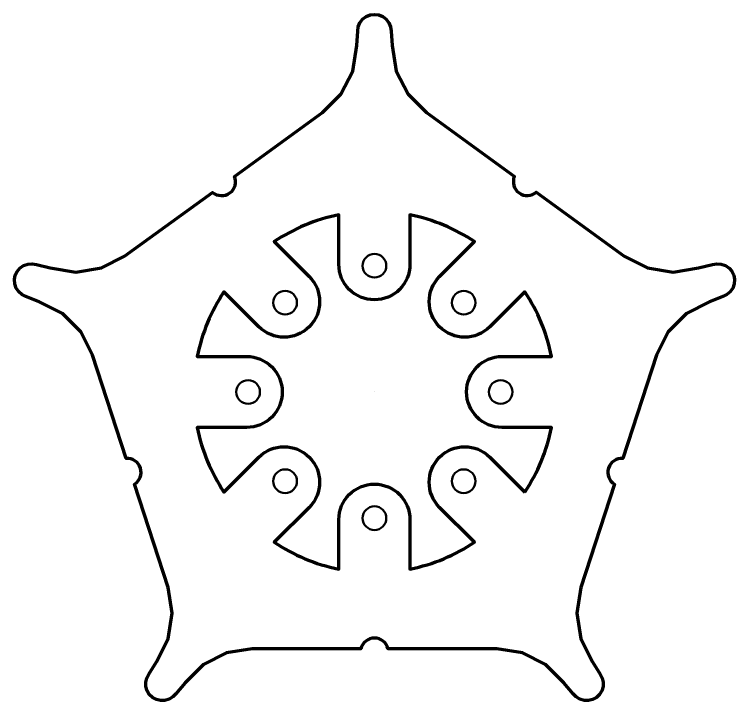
# Model space of a CAD drawing. Header units: inches. Extents: x 589 to 2016, y -1839 to -951.
# Drawn here: x 945.32 to 975.71, y -1524.94 to -1495.97 of the extents above; entities that cross this region are included whole.
import ezdxf

# ---------------------------------------------------------------- set-up
doc = ezdxf.new("R2010")
doc.units = ezdxf.units.IN
doc.header["$MEASUREMENT"] = 0
doc.layers.add('Layer 1', color=7, linetype='Continuous')

# ---------------------------------------------------------------- blocks, each defined once
blk = doc.blocks.new('block 146')
at = {"layer": 'Layer 1', "color": 18, "lineweight": 80, "true_color": 0x010101}
blk.add_lwpolyline([(960.514, -1511.91), (960.514, -1511.91)], dxfattribs=at)
for points, knots in [([(975.674, -1506.983), (975.674, -1506.983), (975.595, -1506.817), (975.595, -1506.817), (975.595, -1506.817), (975.475, -1506.677), (975.475, -1506.677), (975.475, -1506.677), (975.322, -1506.573), (975.322, -1506.573), (975.322, -1506.573), (975.149, -1506.511), (975.149, -1506.511), (975.149, -1506.511), (974.965, -1506.496), (974.965, -1506.496), (974.965, -1506.496), (974.784, -1506.53), (974.784, -1506.53), (974.784, -1506.53), (974.194, -1506.676), (974.194, -1506.676), (974.194, -1506.676), (973.113, -1506.848), (973.113, -1506.848), (973.113, -1506.848), (972.031, -1506.676), (972.031, -1506.676), (972.031, -1506.676), (971.056, -1506.179), (971.056, -1506.179), (971.056, -1506.179), (967.345, -1503.482), (967.345, -1503.482), (967.141, -1503.651), (966.842, -1503.67), (966.617, -1503.507), (966.392, -1503.345), (966.318, -1503.055), (966.418, -1502.809), (966.418, -1502.809), (962.706, -1500.112), (962.706, -1500.112), (962.706, -1500.112), (961.931, -1499.338), (961.931, -1499.338), (961.931, -1499.338), (961.436, -1498.362), (961.436, -1498.362), (961.436, -1498.362), (961.264, -1497.281), (961.264, -1497.281), (961.264, -1497.281), (961.221, -1496.676), (961.221, -1496.676), (961.221, -1496.676), (961.197, -1496.493), (961.197, -1496.493), (961.197, -1496.493), (961.128, -1496.322), (961.128, -1496.322), (961.128, -1496.322), (961.016, -1496.176), (961.016, -1496.176), (961.016, -1496.176), (960.868, -1496.064), (960.868, -1496.064), (960.868, -1496.064), (960.7, -1495.994), (960.7, -1495.994), (960.7, -1495.994), (960.516, -1495.971), (960.516, -1495.971), (960.516, -1495.971), (960.332, -1495.994), (960.332, -1495.994), (960.332, -1495.994), (960.162, -1496.064), (960.162, -1496.064), (960.162, -1496.064), (960.015, -1496.176), (960.015, -1496.176), (960.015, -1496.176), (959.903, -1496.322), (959.903, -1496.322), (959.903, -1496.322), (959.834, -1496.493), (959.834, -1496.493), (959.834, -1496.493), (959.81, -1496.676), (959.81, -1496.676), (959.81, -1496.676), (959.767, -1497.281), (959.767, -1497.281), (959.767, -1497.281), (959.596, -1498.362), (959.596, -1498.362), (959.596, -1498.362), (959.099, -1499.338), (959.099, -1499.338), (959.099, -1499.338), (958.325, -1500.112), (958.325, -1500.112), (958.325, -1500.112), (954.614, -1502.809), (954.614, -1502.809), (954.711, -1503.055), (954.637, -1503.346), (954.414, -1503.508), (954.19, -1503.671), (953.892, -1503.652), (953.687, -1503.483), (953.687, -1503.483), (949.975, -1506.18), (949.975, -1506.18), (949.975, -1506.18), (948.999, -1506.676), (948.999, -1506.676), (948.999, -1506.676), (947.918, -1506.848), (947.918, -1506.848), (947.918, -1506.848), (946.837, -1506.676), (946.837, -1506.676), (946.837, -1506.676), (946.249, -1506.53), (946.249, -1506.53), (946.249, -1506.53), (946.066, -1506.497), (946.066, -1506.497), (946.066, -1506.497), (945.883, -1506.511), (945.883, -1506.511), (945.883, -1506.511), (945.709, -1506.574), (945.709, -1506.574), (945.709, -1506.574), (945.556, -1506.678), (945.556, -1506.678), (945.556, -1506.678), (945.436, -1506.818), (945.436, -1506.818), (945.436, -1506.818), (945.357, -1506.984), (945.357, -1506.984), (945.357, -1506.984), (945.323, -1507.168), (945.323, -1507.168), (945.323, -1507.168), (945.337, -1507.351), (945.337, -1507.351), (945.337, -1507.351), (945.399, -1507.525), (945.399, -1507.525), (945.399, -1507.525), (945.503, -1507.678), (945.503, -1507.678), (945.503, -1507.678), (945.643, -1507.798), (945.643, -1507.798), (945.643, -1507.798), (945.811, -1507.878), (945.811, -1507.878), (945.811, -1507.878), (946.373, -1508.106), (946.373, -1508.106), (946.373, -1508.106), (947.349, -1508.603), (947.349, -1508.603), (947.349, -1508.603), (948.123, -1509.376), (948.123, -1509.376), (948.123, -1509.376), (948.62, -1510.353), (948.62, -1510.353), (948.62, -1510.353), (950.037, -1514.715), (950.037, -1514.715), (950.302, -1514.698), (950.555, -1514.859), (950.64, -1515.122), (950.725, -1515.385), (950.617, -1515.664), (950.392, -1515.805), (950.392, -1515.805), (951.81, -1520.168), (951.81, -1520.168), (951.81, -1520.168), (951.98, -1521.249), (951.98, -1521.249), (951.98, -1521.249), (951.81, -1522.33), (951.81, -1522.33), (951.81, -1522.33), (951.314, -1523.308), (951.314, -1523.308), (951.314, -1523.308), (950.992, -1523.822), (950.992, -1523.822), (950.992, -1523.822), (950.904, -1523.985), (950.904, -1523.985), (950.904, -1523.985), (950.862, -1524.163), (950.862, -1524.163), (950.862, -1524.163), (950.868, -1524.348), (950.868, -1524.348), (950.868, -1524.348), (950.919, -1524.525), (950.919, -1524.525), (950.919, -1524.525), (951.015, -1524.682), (951.015, -1524.682), (951.015, -1524.682), (951.148, -1524.808), (951.148, -1524.808), (951.148, -1524.808), (951.312, -1524.896), (951.312, -1524.896), (951.312, -1524.896), (951.491, -1524.939), (951.491, -1524.939), (951.491, -1524.939), (951.676, -1524.934), (951.676, -1524.934), (951.676, -1524.934), (951.853, -1524.882), (951.853, -1524.882), (951.853, -1524.882), (952.008, -1524.787), (952.008, -1524.787), (952.008, -1524.787), (952.135, -1524.653), (952.135, -1524.653), (952.135, -1524.653), (952.525, -1524.189), (952.525, -1524.189), (952.525, -1524.189), (953.299, -1523.414), (953.299, -1523.414), (953.299, -1523.414), (954.274, -1522.918), (954.274, -1522.918), (954.274, -1522.918), (955.356, -1522.747), (955.356, -1522.747), (955.356, -1522.747), (959.943, -1522.747), (959.943, -1522.747), (960.008, -1522.49), (960.239, -1522.299), (960.516, -1522.299), (960.793, -1522.299), (961.024, -1522.49), (961.089, -1522.747), (961.089, -1522.747), (965.676, -1522.747), (965.676, -1522.747), (965.676, -1522.747), (966.758, -1522.918), (966.758, -1522.918), (966.758, -1522.918), (967.733, -1523.414), (967.733, -1523.414), (967.733, -1523.414), (968.508, -1524.189), (968.508, -1524.189), (968.508, -1524.189), (968.897, -1524.653), (968.897, -1524.653), (968.897, -1524.653), (969.024, -1524.787), (969.024, -1524.787), (969.024, -1524.787), (969.181, -1524.882), (969.181, -1524.882), (969.181, -1524.882), (969.357, -1524.934), (969.357, -1524.934), (969.357, -1524.934), (969.542, -1524.939), (969.542, -1524.939), (969.542, -1524.939), (969.721, -1524.896), (969.721, -1524.896), (969.721, -1524.896), (969.883, -1524.808), (969.883, -1524.808), (969.883, -1524.808), (970.017, -1524.682), (970.017, -1524.682), (970.017, -1524.682), (970.114, -1524.525), (970.114, -1524.525), (970.114, -1524.525), (970.166, -1524.348), (970.166, -1524.348), (970.166, -1524.348), (970.171, -1524.163), (970.171, -1524.163), (970.171, -1524.163), (970.128, -1523.985), (970.128, -1523.985), (970.128, -1523.985), (970.04, -1523.822), (970.04, -1523.822), (970.04, -1523.822), (969.719, -1523.308), (969.719, -1523.308), (969.719, -1523.308), (969.222, -1522.33), (969.222, -1522.33), (969.222, -1522.33), (969.052, -1521.249), (969.052, -1521.249), (969.052, -1521.249), (969.222, -1520.168), (969.222, -1520.168), (969.222, -1520.168), (970.641, -1515.805), (970.641, -1515.805), (970.417, -1515.665), (970.306, -1515.386), (970.392, -1515.122), (970.478, -1514.858), (970.73, -1514.697), (970.995, -1514.715), (970.995, -1514.715), (972.412, -1510.354), (972.412, -1510.354), (972.412, -1510.354), (972.909, -1509.377), (972.909, -1509.377), (972.909, -1509.377), (973.684, -1508.604), (973.684, -1508.604), (973.684, -1508.604), (974.659, -1508.106), (974.659, -1508.106), (974.659, -1508.106), (975.221, -1507.878), (975.221, -1507.878), (975.221, -1507.878), (975.39, -1507.798), (975.39, -1507.798), (975.39, -1507.798), (975.529, -1507.678), (975.529, -1507.678), (975.529, -1507.678), (975.635, -1507.525), (975.635, -1507.525), (975.635, -1507.525), (975.696, -1507.352), (975.696, -1507.352), (975.696, -1507.352), (975.711, -1507.168), (975.711, -1507.168), (975.711, -1507.168), (975.674, -1506.983), (975.674, -1506.983)], [0, 0, 0, 0, 1, 1, 1, 2, 2, 2, 3, 3, 3, 4, 4, 4, 5, 5, 5, 6, 6, 6, 7, 7, 7, 8, 8, 8, 9, 9, 9, 10, 10, 10, 11, 11, 11, 12, 12, 12, 13, 13, 13, 14, 14, 14, 15, 15, 15, 16, 16, 16, 17, 17, 17, 18, 18, 18, 19, 19, 19, 20, 20, 20, 21, 21, 21, 22, 22, 22, 23, 23, 23, 24, 24, 24, 25, 25, 25, 26, 26, 26, 27, 27, 27, 28, 28, 28, 29, 29, 29, 30, 30, 30, 31, 31, 31, 32, 32, 32, 33, 33, 33, 34, 34, 34, 35, 35, 35, 36, 36, 36, 37, 37, 37, 38, 38, 38, 39, 39, 39, 40, 40, 40, 41, 41, 41, 42, 42, 42, 43, 43, 43, 44, 44, 44, 45, 45, 45, 46, 46, 46, 47, 47, 47, 48, 48, 48, 49, 49, 49, 50, 50, 50, 51, 51, 51, 52, 52, 52, 53, 53, 53, 54, 54, 54, 55, 55, 55, 56, 56, 56, 57, 57, 57, 58, 58, 58, 59, 59, 59, 60, 60, 60, 61, 61, 61, 62, 62, 62, 63, 63, 63, 64, 64, 64, 65, 65, 65, 66, 66, 66, 67, 67, 67, 68, 68, 68, 69, 69, 69, 70, 70, 70, 71, 71, 71, 72, 72, 72, 73, 73, 73, 74, 74, 74, 75, 75, 75, 76, 76, 76, 77, 77, 77, 78, 78, 78, 79, 79, 79, 80, 80, 80, 81, 81, 81, 82, 82, 82, 83, 83, 83, 84, 84, 84, 85, 85, 85, 86, 86, 86, 87, 87, 87, 88, 88, 88, 89, 89, 89, 90, 90, 90, 91, 91, 91, 92, 92, 92, 93, 93, 93, 94, 94, 94, 95, 95, 95, 96, 96, 96, 97, 97, 97, 98, 98, 98, 99, 99, 99, 100, 100, 100, 101, 101, 101, 102, 102, 102, 103, 103, 103, 104, 104, 104, 105, 105, 105, 106, 106, 106, 107, 107, 107, 108, 108, 108, 109, 109, 109, 110, 110, 110, 111, 111, 111, 112, 112, 112, 113, 113, 113, 114, 114, 114, 115, 115, 115, 116, 116, 116, 117, 117, 117, 118, 118, 118, 119, 119, 119, 120, 120, 120, 120]), ([(966.86, -1516.134), (966.86, -1516.134), (965.385, -1514.66), (965.385, -1514.66), (964.799, -1514.075), (963.85, -1514.075), (963.263, -1514.66), (962.678, -1515.246), (962.678, -1516.196), (963.263, -1516.782), (963.263, -1516.782), (964.737, -1518.256), (964.737, -1518.256), (963.925, -1518.797), (963.004, -1519.188), (962.013, -1519.385), (962.013, -1519.385), (962.013, -1517.3), (962.013, -1517.3), (962.013, -1516.472), (961.341, -1515.8), (960.513, -1515.8), (959.683, -1515.8), (959.013, -1516.472), (959.013, -1517.3), (959.013, -1517.3), (959.013, -1519.385), (959.013, -1519.385), (958.02, -1519.187), (957.1, -1518.797), (956.288, -1518.256), (956.288, -1518.256), (957.762, -1516.782), (957.762, -1516.782), (958.348, -1516.195), (958.348, -1515.246), (957.762, -1514.66), (957.176, -1514.074), (956.226, -1514.075), (955.639, -1514.66), (955.639, -1514.66), (954.166, -1516.134), (954.166, -1516.134), (953.624, -1515.321), (953.234, -1514.401), (953.037, -1513.409), (953.037, -1513.409), (955.122, -1513.409), (955.122, -1513.409), (955.951, -1513.409), (956.622, -1512.739), (956.622, -1511.91), (956.622, -1511.08), (955.951, -1510.409), (955.122, -1510.409), (955.122, -1510.409), (953.037, -1510.409), (953.037, -1510.409), (953.236, -1509.418), (953.624, -1508.496), (954.166, -1507.684), (954.166, -1507.684), (955.64, -1509.158), (955.64, -1509.158), (956.226, -1509.744), (957.176, -1509.744), (957.762, -1509.159), (958.347, -1508.573), (958.347, -1507.623), (957.762, -1507.037), (957.762, -1507.037), (956.288, -1505.563), (956.288, -1505.563), (957.1, -1505.022), (958.02, -1504.63), (959.013, -1504.434), (959.013, -1504.434), (959.013, -1506.519), (959.013, -1506.519), (959.013, -1507.348), (959.683, -1508.019), (960.513, -1508.019), (961.341, -1508.019), (962.013, -1507.348), (962.013, -1506.519), (962.013, -1506.519), (962.013, -1504.434), (962.013, -1504.434), (963.004, -1504.632), (963.925, -1505.022), (964.737, -1505.563), (964.737, -1505.563), (963.263, -1507.037), (963.263, -1507.037), (962.678, -1507.622), (962.678, -1508.573), (963.264, -1509.158), (963.848, -1509.744), (964.799, -1509.744), (965.385, -1509.158), (965.385, -1509.158), (966.858, -1507.685), (966.858, -1507.685), (967.4, -1508.496), (967.791, -1509.418), (967.988, -1510.409), (967.988, -1510.409), (965.903, -1510.409), (965.903, -1510.409), (965.075, -1510.409), (964.403, -1511.08), (964.403, -1511.91), (964.403, -1512.739), (965.075, -1513.409), (965.903, -1513.409), (965.903, -1513.409), (967.988, -1513.409), (967.988, -1513.409), (967.791, -1514.401), (967.4, -1515.322), (966.86, -1516.134)], [0, 0, 0, 0, 1, 1, 1, 2, 2, 2, 3, 3, 3, 4, 4, 4, 5, 5, 5, 6, 6, 6, 7, 7, 7, 8, 8, 8, 9, 9, 9, 10, 10, 10, 11, 11, 11, 12, 12, 12, 13, 13, 13, 14, 14, 14, 15, 15, 15, 16, 16, 16, 17, 17, 17, 18, 18, 18, 19, 19, 19, 20, 20, 20, 21, 21, 21, 22, 22, 22, 23, 23, 23, 24, 24, 24, 25, 25, 25, 26, 26, 26, 27, 27, 27, 28, 28, 28, 29, 29, 29, 30, 30, 30, 31, 31, 31, 32, 32, 32, 33, 33, 33, 34, 34, 34, 35, 35, 35, 36, 36, 36, 37, 37, 37, 38, 38, 38, 39, 39, 39, 40, 40, 40, 40])]:
    blk.add_open_spline(points, degree=3, knots=knots, dxfattribs=at)
at = {"layer": 'Layer 1', "color": 240, "lineweight": 50, "true_color": 0xec2227}
for points in [[(960.514, -1506.081), (960.79, -1506.081), (961.014, -1506.305), (961.014, -1506.581), (961.014, -1506.857), (960.79, -1507.081), (960.514, -1507.081), (960.238, -1507.081), (960.014, -1506.857), (960.014, -1506.581), (960.014, -1506.305), (960.238, -1506.081), (960.514, -1506.081)], [(956.746, -1507.642), (957.022, -1507.642), (957.246, -1507.866), (957.246, -1508.142), (957.246, -1508.418), (957.022, -1508.642), (956.746, -1508.642), (956.47, -1508.642), (956.247, -1508.418), (956.247, -1508.142), (956.247, -1507.866), (956.47, -1507.642), (956.746, -1507.642)], [(964.282, -1507.642), (964.557, -1507.642), (964.781, -1507.866), (964.781, -1508.142), (964.781, -1508.418), (964.557, -1508.642), (964.282, -1508.642), (964.006, -1508.642), (963.782, -1508.418), (963.782, -1508.142), (963.782, -1507.866), (964.006, -1507.642), (964.282, -1507.642)], [(955.184, -1511.41), (955.461, -1511.41), (955.684, -1511.634), (955.684, -1511.91), (955.684, -1512.186), (955.461, -1512.41), (955.184, -1512.41), (954.908, -1512.41), (954.685, -1512.186), (954.685, -1511.91), (954.685, -1511.634), (954.908, -1511.41), (955.184, -1511.41)], [(965.841, -1511.41), (966.118, -1511.41), (966.341, -1511.634), (966.341, -1511.91), (966.341, -1512.186), (966.118, -1512.41), (965.841, -1512.41), (965.566, -1512.41), (965.342, -1512.186), (965.342, -1511.91), (965.342, -1511.634), (965.566, -1511.41), (965.841, -1511.41)], [(956.746, -1515.177), (957.022, -1515.177), (957.246, -1515.401), (957.246, -1515.677), (957.246, -1515.953), (957.022, -1516.177), (956.746, -1516.177), (956.47, -1516.177), (956.247, -1515.953), (956.247, -1515.677), (956.247, -1515.401), (956.47, -1515.177), (956.746, -1515.177)], [(964.281, -1515.178), (964.557, -1515.178), (964.781, -1515.402), (964.781, -1515.678), (964.781, -1515.954), (964.557, -1516.178), (964.281, -1516.178), (964.005, -1516.178), (963.781, -1515.954), (963.781, -1515.678), (963.781, -1515.402), (964.005, -1515.178), (964.281, -1515.178)], [(960.514, -1516.738), (960.79, -1516.738), (961.014, -1516.962), (961.014, -1517.238), (961.014, -1517.514), (960.79, -1517.738), (960.514, -1517.738), (960.238, -1517.738), (960.014, -1517.514), (960.014, -1517.238), (960.014, -1516.962), (960.238, -1516.738), (960.514, -1516.738)]]:
    blk.add_open_spline(points, degree=3, knots=[0, 0, 0, 0, 1, 1, 1, 2, 2, 2, 3, 3, 3, 4, 4, 4, 4], dxfattribs=at)

msp = doc.modelspace()

# ---------------------------------------------------------------- block references
at = {"layer": 'Layer 1'}
msp.add_blockref('block 146', (0, 0), dxfattribs=at)

doc.saveas('drawing.dxf')
